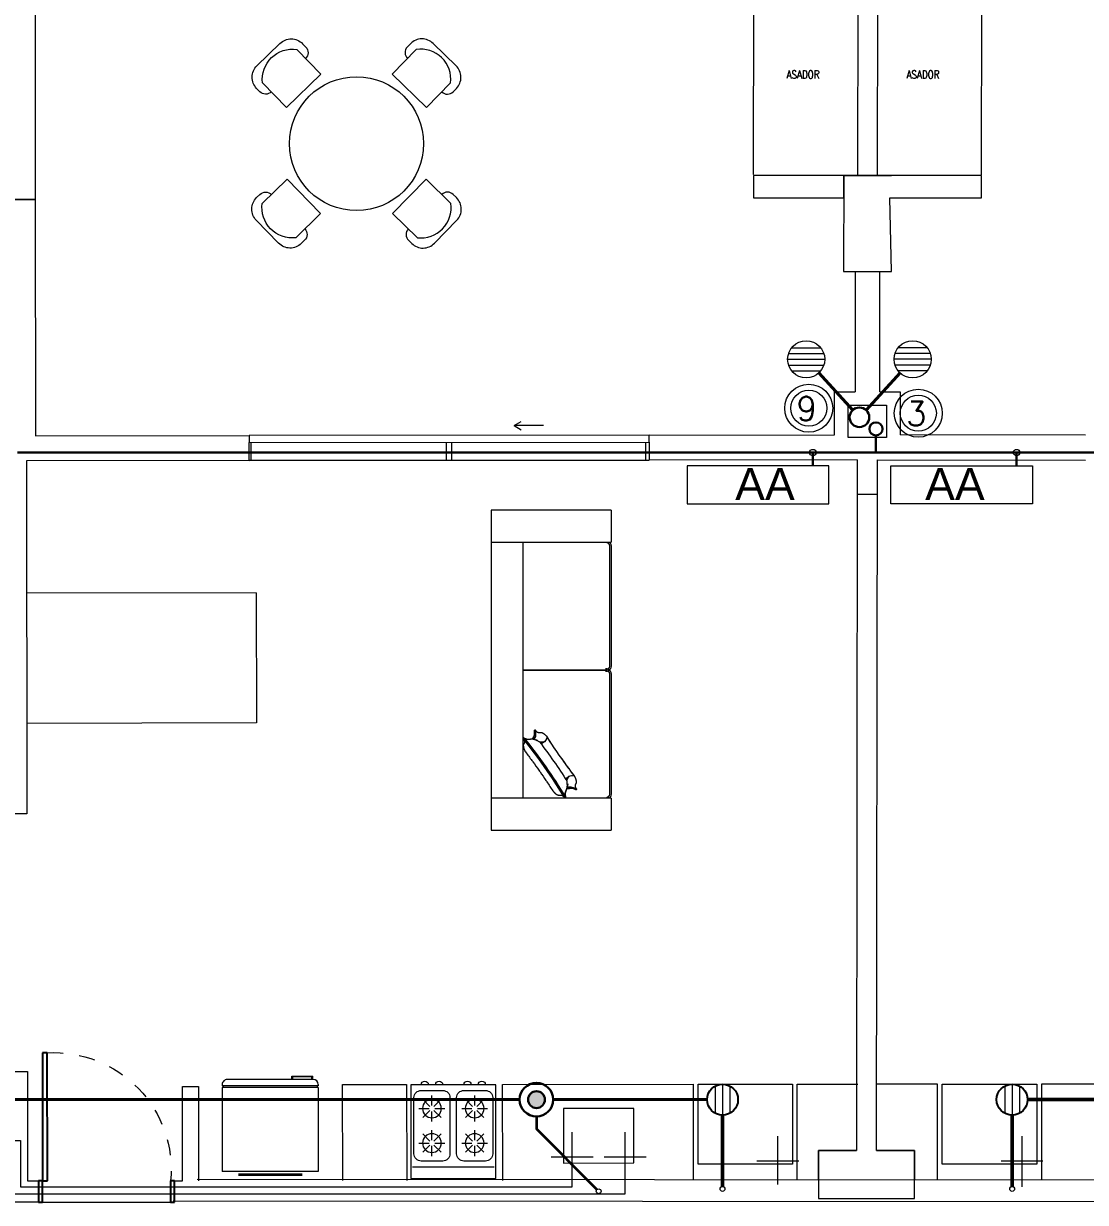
# Model space of a CAD drawing. Header units: millimetres. Extents: x 539 to 842, y -453 to -96.
# Drawn here: x 806.78 to 813.41, y -290.15 to -282.78 of the extents above; entities that cross this region are included whole.
import ezdxf

# ---------------------------------------------------------------- set-up
doc = ezdxf.new("R2010")
doc.units = ezdxf.units.MM
doc.header["$LTSCALE"] = 0.1
for name, pattern in [('ACAD_ISO02W100', [15, 12, -3]), ('CONTINUA', [0]), ('HIDDEN', [0.375, 0.25, -0.125]), ('Trazo', [0.00635, 0.003175, -0.003175])]:
    doc.linetypes.add(name, pattern=pattern)
doc.layers.get('0').update_dxf_attribs({"lineweight": 5})
for name, color, linetype, lineweight in [('00-Agua Caliente', 1, 'Continuous', 20), ('00-Agua Fria', 5, 'ACAD_ISO02W100', 20), ('A-DOOR', 7, 'Continuous', 5), ('A-DOOR-FRAM', 7, 'Continuous', 5), ('Arq-Equipamiento', 250, 'Continuous', 5), ('Lavarropa', 7, 'HIDDEN', 5), ('MUEBLES', 250, 'Continuous', 5)]:
    doc.layers.add(name, color=color, linetype=linetype, lineweight=lineweight)
for name, color, linetype in [('00-Pluvial', 40, 'Continuous'), ('00-Secundario', 24, 'Continuous'), ('Secundario', 24, 'Continuous'), ('Textos', 7, 'Continuous')]:
    doc.layers.add(name, color=color, linetype=linetype)
doc.layers.add('00-Primario', color=7, linetype='Continuous', true_color=0xff2400)
doc.layers.add('A-DOOR-HDLN', color=5, linetype='Trazo', lineweight=5, true_color=0x0000ff)
doc.styles.add('Romans', font='romans.shx')
doc.styles.add('Romans 1.50', font='romans.shx', dxfattribs={"width": 0.8, "height": 0.15})
doc.styles.get("Standard").update_dxf_attribs({"font": 'arial.ttf'})

# ---------------------------------------------------------------- blocks, each defined once
blk = doc.blocks.new('Doors_Sliding_Milgard_Aluminum-Series_2-Panels - PV 2_50 X 2_10-2402500-1-TORRE-ARQ-PB')
at = {"layer": 'A-DOOR', "color": 8}
for p, q in [((1.1916, 0.078), (-1.3084, 0.078)), ((-1.3084, 0.078), (-1.3084, -0.0347)), ((-1.3084, 0.078), (1.1916, 0.078)), ((1.1916, -0.0347), (1.1916, 0.078)), ((-1.3084, -0.0347), (1.1916, -0.0347)), ((0.3474, -0.1382), (0.3914, -0.1128)), ((0.3474, -0.1382), (0.3914, -0.1636)), ((0.5315, -0.1382), (0.3474, -0.1382))]:
    blk.add_line(p, q, dxfattribs=at)
at = {"layer": 'A-DOOR-FRAM', "color": 8}
for p, q in [((-1.2952, 0.078), (-1.2952, -0.0347)), ((-0.0758, 0.078), (-0.0758, -0.0347)), ((-0.0409, 0.078), (-0.0409, -0.0347)), ((1.1709, 0.078), (1.1709, -0.0347))]:
    blk.add_line(p, q, dxfattribs=at)
blk = doc.blocks.new('Family7 - Puerta OBLAK - Acceso-2885777-1-TORRE-ARQ-PB')
at = {"layer": 'A-DOOR', "color": 8, "lineweight": 25}
for p, q in [((-0.425, -0.0668), (-0.425, 0.0668)), ((-0.425, 0.0668), (-0.4, 0.0668)), ((-0.4, 0.0668), (-0.4, -0.0668)), ((0.4, -0.0668), (0.4, 0.0668)), ((0.4, 0.0668), (0.425, 0.0668)), ((0.425, 0.0668), (0.425, -0.0668)), ((-0.4, -0.0668), (-0.425, -0.0668)), ((-0.4, -0.0667), (-0.3693, -0.0667)), ((-0.4, -0.8667), (-0.4, -0.0667)), ((-0.3693, -0.0667), (-0.3693, -0.8667)), ((0.425, -0.0668), (0.4, -0.0668)), ((-0.3693, -0.8667), (-0.4, -0.8667))]:
    blk.add_line(p, q, dxfattribs=at)
at = {"layer": 'A-DOOR-HDLN', "color": 8}
blk.add_arc((-0.3269, -0.1376), 0.7303, 266.67006, 5.56979, dxfattribs=at)
blk = doc.blocks.new('Cocina 51cm')
at = {"layer": 'MUEBLES', "color": 8}
for p, q in [((-0.255, -0.036), (0, -0.036)), ((0, -0.036), (0.255, -0.036)), ((-0.1908, -0.1273), (-0.1462, -0.1718)), ((-0.1335, -0.1035), (-0.1335, -0.1666)), ((-0.0762, -0.1273), (-0.1207, -0.1718)), ((0.0762, -0.1273), (0.1207, -0.1718)), ((0.1335, -0.1035), (0.1335, -0.1666)), ((0.1908, -0.1273), (0.1462, -0.1718)), ((-0.2145, -0.1846), (-0.1515, -0.1846)), ((-0.1462, -0.1973), (-0.1908, -0.2419)), ((-0.1335, -0.2026), (-0.1335, -0.2656)), ((-0.1207, -0.1973), (-0.0762, -0.2419)), ((-0.1154, -0.1846), (-0.0524, -0.1846)), ((0.0524, -0.1846), (0.1154, -0.1846)), ((0.1207, -0.1973), (0.0762, -0.2419)), ((0.1335, -0.2026), (0.1335, -0.2656)), ((0.1462, -0.1973), (0.1908, -0.2419)), ((0.1515, -0.1846), (0.2145, -0.1846)), ((-0.1908, -0.3433), (-0.1462, -0.3879)), ((-0.1335, -0.3196), (-0.1335, -0.3826)), ((-0.0762, -0.3433), (-0.1207, -0.3879)), ((0.0762, -0.3433), (0.1207, -0.3879)), ((0.1335, -0.3196), (0.1335, -0.3826)), ((0.1908, -0.3433), (0.1462, -0.3879)), ((-0.2145, -0.4006), (-0.1515, -0.4006)), ((-0.1462, -0.4134), (-0.1908, -0.4579)), ((-0.1335, -0.4187), (-0.1335, -0.4817)), ((-0.1207, -0.4134), (-0.0762, -0.4579)), ((-0.1154, -0.4006), (-0.0524, -0.4006)), ((0.0524, -0.4006), (0.1154, -0.4006)), ((0.1207, -0.4134), (0.0762, -0.4579)), ((0.1335, -0.4187), (0.1335, -0.4817)), ((0.1462, -0.4134), (0.1908, -0.4579)), ((0.1515, -0.4006), (0.2145, -0.4006))]:
    blk.add_line(p, q, dxfattribs=at)
blk.add_lwpolyline([(-0.265, 0.036), (0.265, 0.036), (0.265, -0.5492), (-0.265, -0.5492)], close=True, dxfattribs=at)
for points in [[(-0.201, -0.5132), (-0.0659, -0.5132, 0.414214), (-0.0209, -0.4682), (-0.0209, -0.117, 0.414214), (-0.0659, -0.072), (-0.201, -0.072, 0.414214), (-0.246, -0.117), (-0.246, -0.4682, 0.414214)], [(0.0659, -0.5132), (0.201, -0.5132, 0.414214), (0.246, -0.4682), (0.246, -0.117, 0.414214), (0.201, -0.072), (0.0659, -0.072, 0.414214), (0.0209, -0.117), (0.0209, -0.4682, 0.414214)]]:
    blk.add_lwpolyline(points, format="xyb", close=True, dxfattribs=at)
for centre in [(-0.1335, -0.1846), (0.1335, -0.1846), (-0.1335, -0.4006), (0.1335, -0.4006)]:
    blk.add_circle(centre, 0.0585, dxfattribs=at)
for centre in [(-0.1782, -0.5492), (-0.0887, -0.5492), (0.0887, -0.5492), (0.1782, -0.5492)]:
    blk.add_arc(centre, 0.0225, 180, 0, dxfattribs=at)
blk = doc.blocks.new('A$C2F886EFE')
at = {"layer": 'MUEBLES', "color": 8}
for p, q in [((0, 0.0718), (0, 0.5968)), ((0, 0.5968), (0.6, 0.5968)), ((0.0997, 0.6227), (0.4982, 0.6227)), ((0.0997, 0.6134), (0.4982, 0.6134)), ((0.6, 0.0718), (0.6, 0.5968)), ((0, 0.0718), (0.6, 0.0718)), ((0, 0.0618), (0.6, 0.0618)), ((0, 0.0533), (0, 0.0618)), ((0.0059, 0.0618), (0.0059, 0.0718)), ((0.0315, 0.0218), (0.5685, 0.0218)), ((0.0343, 0.0218), (0.0343, 0)), ((0.0401, 0.0218), (0.0401, 0.0059)), ((0.0401, 0.0059), (0.1586, 0.0059)), ((0.1586, 0.0218), (0.1586, 0.0059)), ((0.1645, 0.0218), (0.1645, 0)), ((0.5941, 0.0618), (0.5941, 0.0718)), ((0.6, 0.0533), (0.6, 0.0618)), ((0.1645, 0), (0.0343, 0))]:
    blk.add_line(p, q, dxfattribs=at)
for centre, start, end in [((0.0315, 0.0533), 180, 270), ((0.5685, 0.0533), 270, 0)]:
    blk.add_arc(centre, 0.0315, start, end, dxfattribs=at)
blk = doc.blocks.new('Vibro_Leather_Designer_Sofa_16294 - Vibro_Leather_Designer_Sofa_16294-2750828-2-TORRE-ARQ- PB _-2_14_')
at = {"layer": 'MUEBLES'}
for p, q in [((-1, -0.725), (-1, 0)), ((-1, 0), (1, 0)), ((-0.8, 0), (-0.8, -0.725)), ((-0.8, 0), (-0.8, -0.2)), ((0.8, -0.2), (0.8, 0)), ((0.8, -0.725), (0.8, 0)), ((1, 0), (1, -0.725)), ((-0.775, -0.2), (-0.8, -0.2)), ((0.4234, -0.2), (-0.775, -0.2)), ((0, -0.2), (0, -0.715)), ((0, -0.715), (0, -0.2)), ((0.4233, -0.2036), (0.4328, -0.2272)), ((0.775, -0.2), (0.4247, -0.2)), ((0.8, -0.2), (0.775, -0.2)), ((0.376, -0.2764), (0.3843, -0.2817)), ((0.4282, -0.2651), (0.3966, -0.2744)), ((0.4376, -0.2889), (0.4375, -0.2891)), ((0.4609, -0.2556), (0.461, -0.2555)), ((0.446, -0.3359), (0.46, -0.3159)), ((0.6785, -0.4675), (0.6638, -0.4884)), ((0.7108, -0.4803), (0.7107, -0.4804)), ((0.7342, -0.447), (0.7342, -0.4468)), ((0.7364, -0.4807), (0.7385, -0.5138)), ((0.7716, -0.4633), (0.7959, -0.4645)), ((0.735, -0.5269), (0.7436, -0.5339)), ((-1, -0.75), (-1, -0.725)), ((-0.8, -0.725), (-0.8, -0.75)), ((0.8, -0.75), (0.8, -0.725)), ((1, -0.725), (1, -0.75)), ((-1, -0.75), (-0.8, -0.75)), ((-0.775, -0.74), (-0.025, -0.74)), ((-0.775, -0.74), (-0.025, -0.74)), ((-0.775, -0.75), (-0.025, -0.75)), ((0.025, -0.74), (0.775, -0.74)), ((0.025, -0.74), (0.775, -0.74)), ((0.025, -0.75), (0.775, -0.75)), ((0.8, -0.75), (1, -0.75))]:
    blk.add_line(p, q, dxfattribs=at)
at = {"layer": 'MUEBLES', "flags": 128}
for points in [[(0.7958, -0.4595), (0.6772, -0.3844), (0.5556, -0.2998), (0.4401, -0.2117), (0.4281, -0.202)], [(0.432, -0.2587), (0.4307, -0.2618), (0.4202, -0.2691), (0.403, -0.2727), (0.3758, -0.2714)], [(0.4376, -0.2889), (0.4367, -0.2769), (0.4364, -0.2761)], [(0.7108, -0.4803), (0.7225, -0.477), (0.7751, -0.4615)], [(0.7484, -0.5323), (0.737, -0.504), (0.7359, -0.4857), (0.7405, -0.4754)], [(-0.025, -0.75), (-0.0236, -0.75), (-0.0222, -0.7499), (-0.0208, -0.7497), (-0.0194, -0.7496), (-0.018, -0.7493), (-0.0167, -0.749), (-0.0153, -0.7486), (-0.014, -0.7482), (-0.0127, -0.7478), (-0.0114, -0.7472), (-0.0101, -0.7467), (-0.0088, -0.746), (-0.0076, -0.7454), (-0.0064, -0.7447), (-0.0052, -0.7439), (-0.0041, -0.7431), (-0.003, -0.7422), (-0.0019, -0.7413), (-0.0009, -0.7404), (0.0001, -0.7394), (0.0011, -0.7384), (0.002, -0.7373), (0.0028, -0.7362), (0.0037, -0.7351), (0.0045, -0.7339), (0.0052, -0.7327), (0.0059, -0.7315), (0.0065, -0.7302), (0.0071, -0.729), (0.0076, -0.7277), (0.0081, -0.7264), (0.0085, -0.725), (0.0089, -0.7237), (0.0092, -0.7223), (0.0095, -0.7209), (0.0097, -0.7196), (0.0099, -0.7182), (0.01, -0.7168), (0.01, -0.7154), (0.01, -0.715)], [(-0.01, -0.715), (-0.01, -0.7164), (-0.0099, -0.7178), (-0.0097, -0.7192), (-0.0096, -0.7206), (-0.0093, -0.722), (-0.009, -0.7233), (-0.0086, -0.7247), (-0.0082, -0.726), (-0.0078, -0.7273), (-0.0072, -0.7286), (-0.0067, -0.7299), (-0.006, -0.7312), (-0.0054, -0.7324), (-0.0047, -0.7336), (-0.0039, -0.7348), (-0.0031, -0.7359), (-0.0022, -0.737), (-0.0013, -0.7381), (-0.0004, -0.7391), (0.0006, -0.7401), (0.0016, -0.7411), (0.0027, -0.742), (0.0038, -0.7428), (0.0049, -0.7437), (0.0061, -0.7445), (0.0073, -0.7452), (0.0085, -0.7459), (0.0098, -0.7465), (0.011, -0.7471), (0.0123, -0.7476), (0.0136, -0.7481), (0.015, -0.7485), (0.0163, -0.7489), (0.0177, -0.7492), (0.0191, -0.7495), (0.0204, -0.7497), (0.0218, -0.7499), (0.0232, -0.75), (0.0246, -0.75), (0.025, -0.75)], [(-0.7994, -0.7401), (-0.7984, -0.7411), (-0.7973, -0.742), (-0.7962, -0.7428), (-0.7951, -0.7437), (-0.7939, -0.7445), (-0.7927, -0.7452), (-0.7915, -0.7459), (-0.7902, -0.7465), (-0.789, -0.7471), (-0.7877, -0.7476), (-0.7864, -0.7481), (-0.785, -0.7485), (-0.7837, -0.7489), (-0.7823, -0.7492), (-0.7809, -0.7495), (-0.7796, -0.7497), (-0.7782, -0.7499), (-0.7768, -0.75), (-0.7754, -0.75), (-0.775, -0.75)], [(0.775, -0.75), (0.7764, -0.75), (0.7778, -0.7499), (0.7792, -0.7497), (0.7806, -0.7496), (0.782, -0.7493), (0.7833, -0.749), (0.7847, -0.7486), (0.786, -0.7482), (0.7873, -0.7478), (0.7886, -0.7472), (0.7899, -0.7467), (0.7912, -0.746), (0.7924, -0.7454), (0.7936, -0.7447), (0.7948, -0.7439), (0.7959, -0.7431), (0.797, -0.7422), (0.7981, -0.7413), (0.7991, -0.7404)]]:
    blk.add_lwpolyline(points, dxfattribs=at)
at = {"layer": 'MUEBLES'}
for centre, start, end in [((-0.775, -0.715), 180, 270), ((-0.775, -0.715), 180, 270), ((-0.025, -0.715), 270, 360), ((-0.025, -0.715), 270, 360), ((0.025, -0.715), 180, 270), ((0.025, -0.715), 180, 270), ((0.775, -0.715), 270, 0), ((0.775, -0.715), 270, 0)]:
    blk.add_arc(centre, 0.025, start, end, dxfattribs=at)
for centre, major_axis, start_param, end_param in [((0.676, -0.2393), (-0.5365, 0.3757), 1.225735, 1.915857), ((0.6792, -0.2347), (-0.5365, 0.3757), 1.258755, 1.881351), ((0.7085, -0.1928), (-0.5775, 0.4044), 1.358079, 1.455316), ((-0.1021, 0.1104), (-0.5365, 0.3757), 2.796532, 3.143157), ((0.7085, -0.1928), (-0.5775, 0.4044), 1.45533, 1.469499), ((0.7085, -0.1928), (-0.5775, 0.4044), 1.469507, 1.562106), ((-0.1315, 0.0685), (-0.5775, 0.4044), 2.928875, 3.35431), ((-0.1315, 0.0685), (-0.5775, 0.4044), 2.928875, 3.24288), ((0.4632, -0.5431), (-0.5775, 0.4044), 4.6111, 4.925107), ((0.4632, -0.5431), (-0.5775, 0.4044), 4.499671, 4.925107), ((0.6466, -0.2812), (-0.5775, 0.4044), 1.358079, 1.783514), ((-0.1315, 0.0685), (-0.5775, 0.4044), 3.247951, 3.35431), ((0.6466, -0.2812), (-0.5775, 0.4044), 1.358079, 1.783514), ((0.7085, -0.1928), (-0.5775, 0.4044), 1.562123, 1.579473), ((0.7085, -0.1928), (-0.5775, 0.4044), 1.579486, 1.672084), ((0.7085, -0.1928), (-0.5775, 0.4044), 1.672097, 1.686267), ((0.7085, -0.1928), (-0.5775, 0.4044), 1.686278, 1.783514), ((0.4632, -0.5431), (-0.5775, 0.4044), 4.499671, 4.61075), ((1.2413, -0.8928), (-0.5775, 0.4044), 6.070468, 6.495903), ((1.2413, -0.8928), (-0.5775, 0.4044), 6.181896, 6.495903), ((1.2413, -0.8928), (-0.5775, 0.4044), 6.070468, 6.176827), ((1.2707, -0.8509), (-0.5365, 0.3757), 6.281621, 6.628246)]:
    blk.add_ellipse(centre, major_axis=major_axis, ratio=0.190809, start_param=start_param, end_param=end_param, dxfattribs=at)
for points, knots in [([(0.427, -0.2085), (0.4268, -0.2083), (0.4263, -0.2078), (0.4258, -0.2071), (0.4253, -0.2066), (0.425, -0.2062), (0.4248, -0.2058), (0.4245, -0.2055), (0.4244, -0.2053), (0.4242, -0.2051), (0.424, -0.2048), (0.4239, -0.2045), (0.4237, -0.2042), (0.4235, -0.204), (0.4234, -0.2038), (0.4233, -0.2036), (0.4233, -0.2035), (0.4232, -0.2034), (0.4231, -0.2032), (0.423, -0.203), (0.4229, -0.2027), (0.4228, -0.2024), (0.4226, -0.202), (0.4225, -0.2016), (0.4225, -0.2014), (0.4225, -0.2011), (0.4225, -0.2008), (0.4226, -0.2005), (0.4227, -0.2002), (0.4229, -0.2), (0.4232, -0.1998), (0.4234, -0.1997), (0.4237, -0.1997), (0.4239, -0.1997), (0.4242, -0.1997), (0.4245, -0.1998), (0.4249, -0.1999), (0.4251, -0.2001), (0.4253, -0.2002), (0.4254, -0.2002), (0.4255, -0.2003), (0.4256, -0.2003), (0.4258, -0.2004), (0.426, -0.2005), (0.4262, -0.2006), (0.4265, -0.2008), (0.4267, -0.201), (0.427, -0.2012), (0.4271, -0.2013), (0.4272, -0.2013)], [0, 0, 0, 0, 0.0555556, 0.1111111, 0.1388889, 0.1666667, 0.1944444, 0.2083333, 0.2222222, 0.2361111, 0.25, 0.2777778, 0.2916667, 0.3055556, 0.3194444, 0.3263889, 0.3333333, 0.3402778, 0.3472222, 0.3611111, 0.375, 0.3888889, 0.4166667, 0.4305556, 0.4444444, 0.4583333, 0.4722222, 0.4861111, 0.5, 0.5138889, 0.5277778, 0.5416667, 0.5555556, 0.5694444, 0.5833333, 0.6111111, 0.625, 0.6388889, 0.6527778, 0.6597222, 0.6666667, 0.6736111, 0.6805556, 0.6944444, 0.7083333, 0.7222222, 0.75, 0.7638889, 0.7777778, 0.7777778, 0.7777778, 0.7777778]), ([(0.4493, -0.3035), (0.4481, -0.3014), (0.4462, -0.2981), (0.4441, -0.294), (0.4429, -0.2916), (0.4421, -0.2898), (0.4412, -0.288), (0.4402, -0.2857), (0.4392, -0.2834), (0.4383, -0.281), (0.4376, -0.2792), (0.437, -0.2776), (0.4366, -0.2764), (0.4363, -0.2758), (0.4361, -0.2753), (0.436, -0.2748), (0.4358, -0.2741), (0.4354, -0.2729), (0.4349, -0.2713), (0.4343, -0.2694), (0.4336, -0.2668), (0.433, -0.2642), (0.4324, -0.2618), (0.4322, -0.2606), (0.4321, -0.2599), (0.4319, -0.2592), (0.4318, -0.2584), (0.4316, -0.2569), (0.4315, -0.2551), (0.4316, -0.253), (0.4318, -0.2507), (0.4323, -0.2485), (0.4328, -0.2461), (0.4333, -0.2441), (0.4335, -0.2428), (0.4337, -0.242), (0.4337, -0.2414), (0.4338, -0.2409), (0.4339, -0.2401), (0.4341, -0.2388), (0.4342, -0.237), (0.4343, -0.2348), (0.4342, -0.2318), (0.4338, -0.2288), (0.4332, -0.2258), (0.4326, -0.2234), (0.4319, -0.2211), (0.431, -0.2181), (0.4292, -0.2133), (0.4278, -0.21), (0.427, -0.2085)], [0, 0, 0, 0, 0.083333, 0.125, 0.145833, 0.166667, 0.1875, 0.208333, 0.25, 0.270833, 0.291667, 0.3125, 0.322917, 0.328125, 0.333333, 0.338542, 0.34375, 0.354167, 0.375, 0.395833, 0.416667, 0.458333, 0.479167, 0.489583, 0.494792, 0.5, 0.510417, 0.520833, 0.541667, 0.5625, 0.583333, 0.604167, 0.625, 0.645833, 0.65625, 0.661458, 0.666667, 0.671875, 0.677083, 0.6875, 0.708333, 0.729167, 0.75, 0.791667, 0.8125, 0.833333, 0.854167, 0.875, 0.916667, 1, 1, 1, 1]), ([(0.4281, -0.202), (0.4282, -0.2021), (0.4284, -0.2023), (0.4289, -0.2027), (0.4295, -0.2032), (0.43, -0.2037), (0.4302, -0.204)], [0.8406351, 0.8406351, 0.8406351, 0.8406351, 0.8611111, 0.8888889, 0.9444444, 1, 1, 1, 1]), ([(0.4306, -0.2042), (0.4312, -0.2045), (0.4327, -0.2052), (0.4349, -0.206), (0.4369, -0.2067), (0.4384, -0.2071), (0.4397, -0.2074), (0.4406, -0.2076), (0.4412, -0.2077), (0.4416, -0.2078), (0.442, -0.2079), (0.4425, -0.208), (0.4434, -0.2081), (0.4445, -0.2084), (0.4459, -0.2086), (0.4477, -0.2089), (0.4497, -0.209), (0.4516, -0.2088), (0.4527, -0.2086), (0.4536, -0.2084), (0.4545, -0.2081), (0.4556, -0.2077), (0.4571, -0.207), (0.4589, -0.206), (0.4605, -0.205), (0.462, -0.2041), (0.4635, -0.2033), (0.4646, -0.2028), (0.4654, -0.2025), (0.4658, -0.2024), (0.4661, -0.2023), (0.4664, -0.2022), (0.4668, -0.2022), (0.4676, -0.202), (0.4687, -0.2019), (0.4701, -0.2018), (0.4721, -0.2018), (0.4743, -0.2019), (0.4766, -0.2021), (0.4784, -0.2023), (0.48, -0.2025), (0.482, -0.2029), (0.4839, -0.2033), (0.4857, -0.2039), (0.4871, -0.2043), (0.4882, -0.2046), (0.4891, -0.2049), (0.4898, -0.2052), (0.4906, -0.2054), (0.4915, -0.2057), (0.4932, -0.2063), (0.4955, -0.2072), (0.4981, -0.2084), (0.5008, -0.2096), (0.5035, -0.2109), (0.507, -0.2127), (0.5096, -0.2141), (0.5112, -0.2151)], [0.0060984, 0.0060984, 0.0060984, 0.0060984, 0.0357143, 0.0714286, 0.0892857, 0.1071429, 0.125, 0.1339286, 0.1383929, 0.1428571, 0.1473214, 0.1517857, 0.1607143, 0.1785714, 0.1964286, 0.2142857, 0.25, 0.2678571, 0.2767857, 0.2857143, 0.2946429, 0.3035714, 0.3214286, 0.3392857, 0.3571429, 0.375, 0.3928571, 0.4107143, 0.4196429, 0.4241071, 0.4285714, 0.4330357, 0.4375, 0.4464286, 0.4642857, 0.4821429, 0.5, 0.5357143, 0.5535714, 0.5714286, 0.5892857, 0.6071429, 0.6428571, 0.6607143, 0.6785714, 0.6964286, 0.7053571, 0.7142857, 0.7232143, 0.7321429, 0.75, 0.7857143, 0.8214286, 0.8571429, 0.8928571, 0.9285714, 1, 1, 1, 1]), ([(0.3723, -0.2731), (0.3723, -0.2731), (0.3723, -0.2733), (0.3724, -0.2735), (0.3726, -0.2738), (0.3729, -0.2741), (0.3731, -0.2743), (0.3733, -0.2744), (0.3734, -0.2745), (0.3735, -0.2746), (0.3736, -0.2747), (0.3737, -0.2748), (0.3738, -0.2749), (0.374, -0.2751), (0.3743, -0.2753), (0.3746, -0.2755), (0.3748, -0.2757), (0.375, -0.2758), (0.3752, -0.276), (0.3755, -0.2762), (0.3759, -0.2764), (0.3763, -0.2766), (0.3769, -0.277), (0.3776, -0.2773), (0.3782, -0.2776), (0.3785, -0.2778)], [-0.4444444, -0.4444444, -0.4444444, -0.4444444, -0.4305556, -0.4166667, -0.3888889, -0.375, -0.3611111, -0.3472222, -0.3402778, -0.3333333, -0.3263889, -0.3194444, -0.3055556, -0.2916667, -0.2777778, -0.25, -0.2361111, -0.2222222, -0.2083333, -0.1944444, -0.1666667, -0.1388889, -0.1111111, -0.0555556, 0, 0, 0, 0]), ([(0.3785, -0.2778), (0.3807, -0.2793), (0.3832, -0.2818), (0.3853, -0.2851), (0.3863, -0.287), (0.3869, -0.2886), (0.3876, -0.2902), (0.3884, -0.2924), (0.3891, -0.2947), (0.3897, -0.2971), (0.3901, -0.299), (0.3903, -0.3007), (0.3905, -0.3019), (0.3905, -0.3026), (0.3906, -0.3031), (0.3906, -0.3036), (0.3907, -0.3043), (0.3907, -0.3055), (0.3905, -0.3074), (0.3904, -0.3095), (0.3902, -0.3115), (0.3901, -0.3134), (0.3902, -0.3151), (0.3903, -0.3165), (0.3905, -0.3175), (0.3907, -0.3182), (0.3909, -0.3187), (0.3911, -0.3192), (0.3914, -0.3201), (0.3923, -0.3218), (0.3934, -0.3238), (0.3947, -0.3258), (0.3957, -0.3273), (0.3966, -0.3285), (0.3971, -0.3294), (0.3974, -0.3299), (0.3977, -0.3302), (0.3979, -0.3306), (0.3982, -0.331), (0.3988, -0.3319), (0.3996, -0.333), (0.4007, -0.3343), (0.4022, -0.336), (0.4037, -0.3377), (0.4053, -0.3394), (0.4065, -0.3406), (0.4077, -0.3419), (0.4093, -0.3435), (0.4122, -0.3462), (0.4149, -0.3486), (0.4167, -0.3501)], [-1, -1, -1, -1, -0.916667, -0.875, -0.854167, -0.833333, -0.8125, -0.791667, -0.75, -0.729167, -0.708333, -0.6875, -0.677083, -0.671875, -0.666667, -0.661458, -0.65625, -0.645833, -0.625, -0.604167, -0.583333, -0.5625, -0.541667, -0.520833, -0.510417, -0.5, -0.494792, -0.489583, -0.479167, -0.458333, -0.416667, -0.395833, -0.375, -0.354167, -0.34375, -0.338542, -0.333333, -0.328125, -0.322917, -0.3125, -0.291667, -0.270833, -0.25, -0.208333, -0.1875, -0.166667, -0.145833, -0.125, -0.083333, 0, 0, 0, 0]), ([(0.3956, -0.2734), (0.3955, -0.2735), (0.3952, -0.2735), (0.3946, -0.2736), (0.3937, -0.2737), (0.393, -0.2737), (0.3926, -0.2738)], [-0.14285714, -0.14285714, -0.14285714, -0.14285714, -0.13839286, -0.13392857, -0.125, -0.11269248, -0.11269248, -0.11269248, -0.11269248]), ([(0.4322, -0.2608), (0.4318, -0.2609), (0.4307, -0.2612), (0.429, -0.2615), (0.4273, -0.2619), (0.4258, -0.2622), (0.4248, -0.2624), (0.4242, -0.2626), (0.4238, -0.2627), (0.4234, -0.2628), (0.4229, -0.263), (0.4219, -0.2634), (0.4205, -0.264), (0.4188, -0.265), (0.4171, -0.2662), (0.4154, -0.2674), (0.4136, -0.2687), (0.412, -0.2697), (0.4108, -0.2704), (0.4098, -0.2709), (0.4089, -0.2713), (0.4077, -0.2717), (0.4055, -0.2724), (0.4032, -0.2729), (0.4008, -0.2731), (0.3996, -0.2731), (0.3989, -0.2732), (0.3988, -0.2732)], [-0.5129294, -0.5129294, -0.5129294, -0.5129294, -0.5, -0.4821429, -0.4642857, -0.4464286, -0.4375, -0.4330357, -0.4285714, -0.4241071, -0.4196429, -0.4107143, -0.3928571, -0.375, -0.3571429, -0.3392857, -0.3214286, -0.3035714, -0.2946429, -0.2857143, -0.2767857, -0.2678571, -0.25, -0.2142857, -0.1964286, -0.1785714, -0.1756867, -0.1756867, -0.1756867, -0.1756867]), ([(0.755, -0.3858), (0.7566, -0.3871), (0.7588, -0.389), (0.7617, -0.3917), (0.7637, -0.3937), (0.7658, -0.3958), (0.7679, -0.398), (0.7695, -0.3998), (0.7706, -0.4012), (0.7712, -0.4019), (0.7717, -0.4025), (0.7721, -0.4031), (0.7727, -0.4039), (0.7735, -0.4049), (0.7744, -0.406), (0.7756, -0.4076), (0.7767, -0.4093), (0.7777, -0.411), (0.7783, -0.4123), (0.7789, -0.4137), (0.7797, -0.4156), (0.7804, -0.4175), (0.7812, -0.4195), (0.7817, -0.4209), (0.782, -0.4221), (0.7823, -0.423), (0.7824, -0.4235), (0.7825, -0.4239), (0.7826, -0.4242), (0.7826, -0.4247), (0.7827, -0.4256), (0.7827, -0.4269), (0.7825, -0.4286), (0.7822, -0.4304), (0.7818, -0.4322), (0.7814, -0.4341), (0.7812, -0.4356), (0.7811, -0.4368), (0.7811, -0.4377), (0.7811, -0.4385), (0.7813, -0.4396), (0.7817, -0.4414), (0.7824, -0.4432), (0.7834, -0.445), (0.7842, -0.4462), (0.7849, -0.4473), (0.7853, -0.448), (0.7856, -0.4484), (0.7857, -0.4488), (0.7859, -0.4491), (0.7862, -0.4495), (0.7866, -0.4502), (0.7872, -0.4513), (0.7881, -0.4525), (0.7893, -0.454), (0.7908, -0.4558), (0.7921, -0.4571), (0.7928, -0.4577)], [-1, -1, -1, -1, -0.9285714, -0.8928571, -0.8571429, -0.8214286, -0.7857143, -0.75, -0.7321429, -0.7232143, -0.7142857, -0.7053571, -0.6964286, -0.6785714, -0.6607143, -0.6428571, -0.6071429, -0.5892857, -0.5714286, -0.5535714, -0.5357143, -0.5, -0.4821429, -0.4642857, -0.4464286, -0.4375, -0.4330357, -0.4285714, -0.4241071, -0.4196429, -0.4107143, -0.3928571, -0.375, -0.3571429, -0.3392857, -0.3214286, -0.3035714, -0.2946429, -0.2857143, -0.2767857, -0.2678571, -0.25, -0.2142857, -0.1964286, -0.1785714, -0.1607143, -0.1517857, -0.1473214, -0.1428571, -0.1383929, -0.1339286, -0.125, -0.1071429, -0.0892857, -0.0714286, -0.0357143, -0.0061272, -0.0061272, -0.0061272, -0.0061272]), ([(0.79, -0.4627), (0.7875, -0.4617), (0.7836, -0.4611), (0.7789, -0.4616), (0.7762, -0.4621), (0.7741, -0.4626), (0.772, -0.4631), (0.7692, -0.4638), (0.7663, -0.4646), (0.7634, -0.4654), (0.7612, -0.4661), (0.7594, -0.4667), (0.7581, -0.4671), (0.7573, -0.4674), (0.7568, -0.4676), (0.7562, -0.4678), (0.7555, -0.4682), (0.7542, -0.4688), (0.7523, -0.4697), (0.7502, -0.4709), (0.7481, -0.4721), (0.7462, -0.4731), (0.7443, -0.474), (0.7427, -0.4747), (0.7415, -0.4752), (0.7407, -0.4754), (0.74, -0.4756), (0.7394, -0.4757), (0.7382, -0.4759), (0.7359, -0.4763), (0.7331, -0.4766), (0.7304, -0.4767), (0.7283, -0.4767), (0.7266, -0.4768), (0.7254, -0.4769), (0.7247, -0.4769), (0.7242, -0.4769), (0.7237, -0.477), (0.723, -0.477), (0.7218, -0.4771), (0.7202, -0.4771), (0.7182, -0.4771), (0.7156, -0.4769), (0.713, -0.4767), (0.7104, -0.4765), (0.7085, -0.4763), (0.7065, -0.4762), (0.704, -0.4759), (0.6995, -0.4754), (0.6957, -0.4748), (0.6931, -0.4743)], [-1, -1, -1, -1, -0.916667, -0.875, -0.854167, -0.833333, -0.8125, -0.791667, -0.75, -0.729167, -0.708333, -0.6875, -0.677083, -0.671875, -0.666667, -0.661458, -0.65625, -0.645833, -0.625, -0.604167, -0.583333, -0.5625, -0.541667, -0.520833, -0.510417, -0.5, -0.494792, -0.489583, -0.479167, -0.458333, -0.416667, -0.395833, -0.375, -0.354167, -0.34375, -0.338542, -0.333333, -0.328125, -0.322917, -0.3125, -0.291667, -0.270833, -0.25, -0.208333, -0.1875, -0.166667, -0.145833, -0.125, -0.083333, 0, 0, 0, 0]), ([(0.7398, -0.4769), (0.7398, -0.4771), (0.7399, -0.4778), (0.7401, -0.4792), (0.7402, -0.4809), (0.7403, -0.4823), (0.7403, -0.4833), (0.7402, -0.4838), (0.7402, -0.4842), (0.7402, -0.4846), (0.7401, -0.4852), (0.74, -0.4862), (0.7397, -0.4876), (0.7393, -0.4895), (0.7388, -0.4915), (0.7383, -0.4936), (0.7378, -0.4958), (0.7375, -0.4976), (0.7374, -0.4991), (0.7373, -0.5002), (0.7373, -0.5012), (0.7373, -0.5025), (0.7375, -0.5048), (0.7379, -0.5072), (0.7384, -0.5094), (0.7387, -0.5106), (0.7388, -0.5112), (0.7389, -0.5113)], [-0.5035297, -0.5035297, -0.5035297, -0.5035297, -0.5, -0.4821429, -0.4642857, -0.4464286, -0.4375, -0.4330357, -0.4285714, -0.4241071, -0.4196429, -0.4107143, -0.3928571, -0.375, -0.3571429, -0.3392857, -0.3214286, -0.3035714, -0.2946429, -0.2857143, -0.2767857, -0.2678571, -0.25, -0.2142857, -0.1964286, -0.1785714, -0.1750443, -0.1750443, -0.1750443, -0.1750443]), ([(0.7397, -0.5144), (0.7398, -0.5146), (0.7399, -0.5149), (0.7401, -0.5155), (0.7404, -0.5164), (0.7406, -0.5172), (0.7408, -0.5176)], [-0.14285714, -0.14285714, -0.14285714, -0.14285714, -0.13839286, -0.13392857, -0.125, -0.11084487, -0.11084487, -0.11084487, -0.11084487]), ([(0.7967, -0.4601), (0.7968, -0.4601), (0.7969, -0.4602), (0.7972, -0.4604), (0.7975, -0.4606), (0.7977, -0.4608), (0.7979, -0.461), (0.7981, -0.4611), (0.7982, -0.4612), (0.7983, -0.4613), (0.7983, -0.4614), (0.7985, -0.4615), (0.7986, -0.4616), (0.7989, -0.4618), (0.7991, -0.4621), (0.7993, -0.4624), (0.7995, -0.4626), (0.7995, -0.4628), (0.7994, -0.463), (0.7993, -0.4632), (0.7992, -0.4634), (0.7991, -0.4637), (0.7989, -0.4639), (0.7987, -0.4642), (0.7985, -0.4644), (0.7983, -0.4645), (0.7981, -0.4646), (0.7977, -0.4647), (0.7973, -0.4647), (0.7969, -0.4646), (0.7966, -0.4646), (0.7963, -0.4645), (0.7962, -0.4645), (0.796, -0.4645), (0.7959, -0.4645), (0.7957, -0.4645), (0.7955, -0.4644), (0.7952, -0.4644), (0.7949, -0.4643), (0.7945, -0.4642), (0.7942, -0.4641), (0.7939, -0.4641), (0.7937, -0.464), (0.7933, -0.4639), (0.7929, -0.4638), (0.7924, -0.4636), (0.7917, -0.4634), (0.7909, -0.4631), (0.7903, -0.4628), (0.79, -0.4627)], [-0.7777778, -0.7777778, -0.7777778, -0.7777778, -0.7638889, -0.75, -0.7222222, -0.7083333, -0.6944444, -0.6805556, -0.6736111, -0.6666667, -0.6597222, -0.6527778, -0.6388889, -0.625, -0.6111111, -0.5833333, -0.5694444, -0.5555556, -0.5416667, -0.5277778, -0.5138889, -0.5, -0.4861111, -0.4722222, -0.4583333, -0.4444444, -0.4305556, -0.4166667, -0.3888889, -0.375, -0.3611111, -0.3472222, -0.3402778, -0.3333333, -0.3263889, -0.3194444, -0.3055556, -0.2916667, -0.2777778, -0.25, -0.2361111, -0.2222222, -0.2083333, -0.1944444, -0.1666667, -0.1388889, -0.1111111, -0.0555556, 0, 0, 0, 0]), ([(0.795, -0.459), (0.7952, -0.4591), (0.7954, -0.4592), (0.7957, -0.4594), (0.7958, -0.4595)], [-0.88888889, -0.88888889, -0.88888889, -0.88888889, -0.86111111, -0.84063506, -0.84063506, -0.84063506, -0.84063506]), ([(0.7415, -0.5319), (0.7404, -0.531), (0.7377, -0.5296), (0.7333, -0.5285), (0.7305, -0.528), (0.7285, -0.5277), (0.7264, -0.5275), (0.7238, -0.5274), (0.7212, -0.5275), (0.7188, -0.5278), (0.717, -0.5281), (0.7156, -0.5286), (0.7146, -0.5289), (0.7141, -0.5291), (0.7136, -0.5293), (0.7132, -0.5294), (0.7126, -0.5297), (0.7116, -0.5302), (0.7101, -0.531), (0.7083, -0.532), (0.7065, -0.5328), (0.7048, -0.5335), (0.703, -0.534), (0.7014, -0.5342), (0.7002, -0.5343), (0.6994, -0.5343), (0.6988, -0.5343), (0.6982, -0.5343), (0.6972, -0.5342), (0.6952, -0.534), (0.6929, -0.5336), (0.6908, -0.5331), (0.6891, -0.5328), (0.6877, -0.5324), (0.6867, -0.5322), (0.6861, -0.532), (0.6857, -0.5319), (0.6852, -0.5318), (0.6847, -0.5316), (0.6836, -0.5313), (0.6822, -0.5309), (0.6806, -0.5304), (0.6785, -0.5296), (0.6765, -0.5288), (0.6745, -0.5279), (0.6729, -0.5272), (0.6713, -0.5265), (0.6691, -0.5255), (0.6654, -0.5236), (0.6624, -0.5219), (0.6605, -0.5208)], [-1, -1, -1, -1, -0.916667, -0.875, -0.854167, -0.833333, -0.8125, -0.791667, -0.75, -0.729167, -0.708333, -0.6875, -0.677083, -0.671875, -0.666667, -0.661458, -0.65625, -0.645833, -0.625, -0.604167, -0.583333, -0.5625, -0.541667, -0.520833, -0.510417, -0.5, -0.494792, -0.489583, -0.479167, -0.458333, -0.416667, -0.395833, -0.375, -0.354167, -0.34375, -0.338542, -0.333333, -0.328125, -0.322917, -0.3125, -0.291667, -0.270833, -0.25, -0.208333, -0.1875, -0.166667, -0.145833, -0.125, -0.083333, 0, 0, 0, 0]), ([(0.7481, -0.5362), (0.748, -0.5362), (0.7478, -0.5362), (0.7475, -0.5362), (0.7472, -0.5361), (0.7469, -0.536), (0.7467, -0.5358), (0.7465, -0.5357), (0.7463, -0.5357), (0.7462, -0.5356), (0.7461, -0.5356), (0.746, -0.5355), (0.7458, -0.5354), (0.7456, -0.5353), (0.7453, -0.5351), (0.745, -0.5349), (0.7447, -0.5347), (0.7445, -0.5346), (0.7443, -0.5344), (0.7441, -0.5342), (0.7437, -0.534), (0.7434, -0.5337), (0.7429, -0.5332), (0.7422, -0.5327), (0.7417, -0.5322), (0.7415, -0.5319)], [-0.4444444, -0.4444444, -0.4444444, -0.4444444, -0.4305556, -0.4166667, -0.3888889, -0.375, -0.3611111, -0.3472222, -0.3402778, -0.3333333, -0.3263889, -0.3194444, -0.3055556, -0.2916667, -0.2777778, -0.25, -0.2361111, -0.2222222, -0.2083333, -0.1944444, -0.1666667, -0.1388889, -0.1111111, -0.0555556, 0, 0, 0, 0]), ([(0.7473, -0.5306), (0.7474, -0.5306), (0.7475, -0.5308), (0.7477, -0.5311), (0.7479, -0.5314), (0.7481, -0.5317), (0.7482, -0.5319), (0.7483, -0.5321), (0.7484, -0.5323), (0.7484, -0.5324), (0.7485, -0.5324)], [-0.7777778, -0.7777778, -0.7777778, -0.7777778, -0.7638889, -0.75, -0.7222222, -0.7083333, -0.6944444, -0.6805556, -0.6736111, -0.6666667, -0.6666667, -0.6666667, -0.6666667])]:
    blk.add_open_spline(points, degree=3, knots=knots, dxfattribs=at)
blk = doc.blocks.new('mesad')
at = {"layer": 'MUEBLES'}
for points in [[(-0.3235, 0.533), (-0.3235, 0.533, 0.414214), (-0.3245, 0.6037), (-0.3454, 0.6241, 0.414214), (-0.4868, 0.6222), (-0.6263, 0.4788, 0.414214), (-0.6244, 0.3374), (-0.6035, 0.3171, 0.414214), (-0.5328, 0.318), (-0.5328, 0.318)], [(0.3235, 0.533), (0.3235, 0.533, -0.414214), (0.3245, 0.6037), (0.3454, 0.6241, -0.414214), (0.4868, 0.6222), (0.6263, 0.4788, -0.414214), (0.6244, 0.3374), (0.6035, 0.3171, -0.414214), (0.5328, 0.318), (0.5328, 0.318)], [(-0.533, -0.3235), (-0.533, -0.3235, 0.414214), (-0.6037, -0.3245), (-0.6241, -0.3454, 0.414214), (-0.6222, -0.4868), (-0.4788, -0.6263, 0.414214), (-0.3374, -0.6244), (-0.3171, -0.6035, 0.414214), (-0.318, -0.5328), (-0.318, -0.5328)], [(0.533, -0.3235), (0.533, -0.3235, -0.414214), (0.6037, -0.3245), (0.6241, -0.3454, -0.414214), (0.6222, -0.4868), (0.4788, -0.6263, -0.414214), (0.3374, -0.6244), (0.3171, -0.6035, -0.414214), (0.318, -0.5328), (0.318, -0.5328)]]:
    blk.add_lwpolyline(points, format="xyb", dxfattribs=at)
for points in [[(-0.5893, 0.3731), (-0.4344, 0.2223), (-0.2251, 0.4372), (-0.3801, 0.5881, 0.490132)], [(0.5893, 0.3731), (0.4344, 0.2223), (0.2251, 0.4372), (0.3801, 0.5881, -0.490132)], [(-0.3731, -0.5893), (-0.2223, -0.4344), (-0.4372, -0.2251), (-0.5881, -0.3801, 0.490132)], [(0.3731, -0.5893), (0.2223, -0.4344), (0.4372, -0.2251), (0.5881, -0.3801, -0.490132)]]:
    blk.add_lwpolyline(points, format="xyb", close=True, dxfattribs=at)
at = {"layer": 'MUEBLES', "ltscale": 1e-05}
blk.add_circle((0, 0), 0.4185, dxfattribs=at)
blk = doc.blocks.new('T1-2 A 4P-2020')
at = {"color": 8, "lineweight": 5}
for p, q in [((4106.8081, 1314.9557), (4106.8092, 1316.0706)), ((4107.4592, 1316.07), (4107.4581, 1314.9508)), ((4107.5831, 1314.9507), (4107.5842, 1316.0699)), ((4108.2331, 1314.9543), (4108.2342, 1316.0692)), ((4107.3712, 1314.9507), (4106.8081, 1314.9507)), ((4106.8081, 1314.9507), (4106.8081, 1314.8107)), ((4107.3712, 1314.9507), (4107.3709, 1314.3507)), ((4107.3709, 1314.9507), (4107.6708, 1314.9506)), ((4107.3711, 1314.8107), (4107.3712, 1314.9507)), ((4107.6587, 1314.9507), (4107.3712, 1314.9507)), ((4107.4581, 1314.9508), (4107.5831, 1314.9507)), ((4108.2331, 1314.9507), (4107.6587, 1314.9507)), ((4108.2331, 1314.8107), (4108.2331, 1314.9507)), ((4106.8081, 1314.8107), (4107.3711, 1314.8107)), ((4107.6587, 1314.8107), (4108.2331, 1314.8107)), ((4101.5361, 1314.8004), (4102.3201, 1314.8004)), ((4102.3201, 1314.8004), (4102.3216, 1313.3239)), ((4107.3709, 1314.3507), (4107.6708, 1314.3506)), ((4107.4425, 1314.3508), (4107.4418, 1313.5992)), ((4107.5968, 1313.5991), (4107.5975, 1314.3507)), ((4106.1558, 1313.3278), (4107.314, 1313.3289)), ((4108.8817, 1313.3278), (4107.7235, 1313.3289)), ((4102.3216, 1313.3239), (4103.6558, 1313.3253)), ((4106.1558, 1313.3278), (4103.6558, 1313.3253)), ((4103.6558, 1313.3253), (4103.6558, 1313.282)), ((4106.1558, 1313.2845), (4106.1558, 1313.3278)), ((4103.6559, 1313.1693), (4102.2657, 1313.1679)), ((4102.2657, 1313.1679), (4102.2679, 1310.9624)), ((4107.4561, 1313.1731), (4106.1559, 1313.1718)), ((4107.4563, 1313.1732), (4107.452, 1308.8572)), ((4107.577, 1308.8571), (4107.5813, 1313.1731)), ((4107.5813, 1313.1731), (4108.8815, 1313.1718)), ((4107.5813, 1312.9572), (4107.4561, 1312.9573)), ((4103.7007, 1312.3432), (4102.2666, 1312.3404)), ((4103.7007, 1312.3432), (4103.7023, 1311.5294)), ((4103.7024, 1311.5294), (4102.2682, 1311.5265)), ((4102.2679, 1310.9624), (4102.0979, 1310.9622)), ((4101.9402, 1309.3515), (4102.2702, 1309.3519)), ((4102.2702, 1309.3519), (4102.2709, 1308.6679)), ((4103.2396, 1309.2568), (4103.3396, 1309.257)), ((4103.2407, 1308.6688), (4103.2396, 1309.2568)), ((4103.3396, 1309.257), (4103.3407, 1308.6689)), ((4104.2395, 1309.2698), (4104.64, 1309.2702)), ((4104.2407, 1308.6698), (4104.2395, 1309.2698)), ((4104.64, 1309.2705), (4104.6406, 1308.6705)), ((4105.24, 1309.2711), (4106.43, 1309.272)), ((4105.2406, 1308.6711), (4105.24, 1309.2711)), ((4106.43, 1309.272), (4106.4306, 1308.672)), ((4107.08, 1309.2727), (4107.46, 1309.2731)), ((4107.0806, 1308.6727), (4107.08, 1309.2727)), ((4107.9574, 1309.2727), (4107.5774, 1309.2731)), ((4107.9568, 1308.6727), (4107.9574, 1309.2727)), ((4108.6074, 1309.272), (4108.6068, 1308.672)), ((4109.7974, 1309.2711), (4108.6074, 1309.272)), ((4106.06, 1309.1197), (4105.62, 1309.1192)), ((4105.62, 1309.1192), (4105.62, 1308.7792)), ((4106.06, 1308.7797), (4106.06, 1309.1197)), ((4107.2145, 1308.8574), (4107.2142, 1308.5574)), ((4107.2143, 1308.6734), (4107.2145, 1308.8574)), ((4107.452, 1308.8572), (4107.2145, 1308.8574)), ((4107.2145, 1308.8574), (4107.452, 1308.8572)), ((4107.8145, 1308.8568), (4107.577, 1308.8571)), ((4107.577, 1308.8571), (4107.8145, 1308.8568)), ((4107.8142, 1308.5568), (4107.8145, 1308.8568)), ((4107.8145, 1308.8568), (4107.8143, 1308.6728)), ((4105.62, 1308.7792), (4106.06, 1308.7797)), ((4102.2709, 1308.6679), (4102.3402, 1308.6679)), ((4103.1902, 1308.6688), (4103.2407, 1308.6688)), ((4111.6967, 1308.6689), (4103.332, 1308.6773)), ((4103.1813, 1308.544), (4111.8471, 1308.5353)), ((4107.2142, 1308.5574), (4107.8142, 1308.5568)), ((4102.271, 1308.5344), (4101.1378, 1308.5332)), ((4102.3403, 1308.5344), (4102.271, 1308.5344)), ((4102.3653, 1308.5345), (4103.1653, 1308.5353))]:
    blk.add_line(p, q, dxfattribs=at)
at = {"color": 8}
blk.add_line((4107.6708, 1314.3506), (4107.6587, 1314.8107), dxfattribs=at)
blk.add_lwpolyline([(4102.3201, 1314.8004), (4102.1701, 1314.8004), (4102.1783, 1316.8596), (4102.3201, 1316.8596)], close=True, dxfattribs=at)
at = {"color": 8, "lineweight": 5}
for points in [[(4107.314, 1313.3289), (4107.3137, 1313.3289), (4107.3137, 1313.5993), (4107.4418, 1313.5993)], [(4107.314, 1313.3289), (4107.3137, 1313.3289), (4107.3137, 1313.5993), (4107.4418, 1313.5993)], [(4107.5968, 1313.5993), (4107.7235, 1313.5993), (4107.7235, 1313.3289)], [(4107.5968, 1313.5993), (4107.7235, 1313.5993), (4107.7235, 1313.3289)]]:
    blk.add_lwpolyline(points, dxfattribs=at)
blk.add_lwpolyline([(4107.3986, 1313.5142), (4107.6384, 1313.5142), (4107.6384, 1313.314), (4107.3986, 1313.314)], close=True, dxfattribs=at)
blk.add_lwpolyline([(4107.3986, 1313.5142), (4107.6384, 1313.5142), (4107.6384, 1313.314), (4107.3986, 1313.314)], close=True, dxfattribs=at)
at = {"layer": 'Lavarropa', "color": 8, "linetype": 'CONTINUA', "lineweight": 13}
for points in [[(4106.4612, 1309.272), (4107.0512, 1309.272), (4107.0512, 1308.772), (4106.4612, 1308.772)], [(4107.9871, 1309.272), (4108.5771, 1309.272), (4108.5771, 1308.772), (4107.9871, 1308.772)]]:
    blk.add_lwpolyline(points, close=True, dxfattribs=at)
at = {"color": 8, "lineweight": 5, "rotation": 180}
for name, p in [('mesad', (4104.3272, 1315.1491)), ('A$C2F886EFE', (4104.0879, 1309.3232))]:
    blk.add_blockref(name, p, dxfattribs=at)
at = {"color": 8, "lineweight": 5}
for name, p, xscale, rotation in [('Doors_Sliding_Milgard_Aluminum-Series_2-Panels - PV 2_50 X 2_10-2402500-1-TORRE-ARQ-PB', (4104.9642, 1313.2486), -1.000000000000009, 180.0572957258981), ('Vibro_Leather_Designer_Sofa_16294 - Vibro_Leather_Designer_Sofa_16294-2750828-2-TORRE-ARQ- PB _-2_14_', (4105.1674, 1311.8598), -1.000000000000009, 90), ('Family7 - Puerta OBLAK - Acceso-2885777-1-TORRE-ARQ-PB', (4102.7653, 1308.6016), -1, 180.0572957129355), ('Cocina 51cm', (4104.9318, 1308.7197), -1, 180)]:
    blk.add_blockref(name, p, dxfattribs=dict(at, xscale=xscale, rotation=rotation))
at = {"color": 8, "lineweight": 5, "char_height": 0.05, "attachment_point": 1, "style": 'Romans 1.50'}
for insert in [(4106.9691, 1315.6061), (4107.7187, 1315.6061)]:
    blk.add_mtext_dynamic_manual_height_columns('\\pi0.04514;ASADOR', width=0.31124, gutter_width=0.375, heights=[0], dxfattribs=dict(at, insert=insert))

msp = doc.modelspace()

# ---------------------------------------------------------------- hatches: boundary and pattern name
at = {"layer": '00-Primario', "lineweight": 100}
msp.add_hatch(color=256, dxfattribs=at).paths.add_polyline_path([(810.0367, -289.5027, 1), (809.9315, -289.5027, 1)])

# ---------------------------------------------------------------- linework, layer by layer
at = {"layer": '00-Agua Caliente', "color": 1, "linetype": 'Continuous', "lineweight": 20}
for p, q in [((810.5385, -290.0917), (810.5385, -289.7058)), ((810.6693, -289.8613), (810.4076, -289.8613))]:
    msp.add_line(p, q, dxfattribs=at)
at = {"layer": '00-Agua Caliente', "linetype": 'CONTINUA'}
msp.add_lwpolyline([(806.707, -289.7818), (806.707, -290.0917), (810.5385, -290.0917)], dxfattribs=at)
at = {"layer": '00-Agua Fria', "color": 5, "linetype": 'Continuous', "lineweight": 20}
for p, q in [((810.2078, -290.0475), (810.2078, -289.7058)), ((811.4923, -290.0325), (811.4923, -289.7314)), ((813.0183, -290.0475), (813.0183, -289.7314)), ((810.3387, -289.8613), (810.0769, -289.8613)), ((811.6232, -289.8868), (811.3614, -289.8868)), ((813.1491, -289.8868), (812.8874, -289.8868))]:
    msp.add_line(p, q, dxfattribs=at)
at = {"layer": '00-Agua Fria', "ltscale": 3}
for points in [[(805.7784, -289.7583), (806.7595, -289.7583), (806.7595, -290.0475), (810.2078, -290.0475)], [(818.3247, -289.7583), (817.3437, -289.7583), (817.3437, -290.0475), (813.0183, -290.0475)]]:
    msp.add_lwpolyline(points, dxfattribs=at)
at = {"layer": '00-Pluvial', "lineweight": 13}
for p, q in [((811.5593, -284.8405), (811.78, -284.8405)), ((811.5786, -284.8045), (811.7607, -284.8045)), ((812.4455, -284.8405), (812.2248, -284.8405)), ((812.4261, -284.8045), (812.2441, -284.8045)), ((811.5536, -284.8765), (811.7857, -284.8765)), ((811.5593, -284.9125), (811.78, -284.9125)), ((812.4512, -284.8765), (812.2191, -284.8765)), ((812.4455, -284.9125), (812.2248, -284.9125)), ((811.5786, -284.9485), (811.7607, -284.9485)), ((812.4261, -284.9485), (812.2441, -284.9485))]:
    msp.add_line(p, q, dxfattribs=at)
at = {"layer": '00-Pluvial', "lineweight": 40}
for points in [[(811.7481, -284.9619), (811.961, -285.1938)], [(812.2566, -284.9619), (812.0438, -285.1938)]]:
    msp.add_lwpolyline(points, dxfattribs=at)
at = {"layer": '00-Pluvial', "lineweight": 20}
for centre, radius in [((811.6697, -284.8765), 0.116), ((812.3351, -284.8765), 0.116), ((811.6857, -285.1823), 0.15), ((811.6857, -285.1823), 0.1127)]:
    msp.add_circle(centre, radius, dxfattribs=at)
at = {"layer": '00-Pluvial', "lineweight": 30}
msp.add_circle((812.0024, -285.2389), 0.0612, dxfattribs=at)
at = {"layer": '00-Primario', "lineweight": 40}
for points in [[(809.879, -289.5027), (806.3135, -289.5027)], [(810.0892, -289.5027), (811.0501, -289.5027)]]:
    msp.add_lwpolyline(points, dxfattribs=at)
at = {"layer": '00-Primario', "lineweight": 50}
msp.add_lwpolyline([(814.014, -289.5027), (813.0531, -289.5027)], dxfattribs=at)
at = {"layer": '00-Primario', "lineweight": 35}
for points in [[(809.9841, -289.6078), (809.9841, -289.6861)], [(810.3625, -290.0646), (809.9841, -289.6861)]]:
    msp.add_lwpolyline(points, dxfattribs=at)
at = {"layer": '00-Primario', "lineweight": 30}
for radius in [0.1051, 0.0526]:
    msp.add_circle((809.9841, -289.5027), radius, dxfattribs=at)
at = {"layer": '00-Primario', "linetype": 'Continuous', "lineweight": 20}
msp.add_circle((810.3732, -290.0753), 0.0151, dxfattribs=at)
at = {"layer": '00-Secundario', "lineweight": 15}
for p, q in [((811.1012, -289.4172), (811.1012, -289.5874)), ((811.1472, -289.4056), (811.1472, -289.599)), ((811.1932, -289.4172), (811.1932, -289.5874)), ((812.91, -289.4172), (812.91, -289.5874)), ((812.956, -289.4056), (812.956, -289.599)), ((813.002, -289.4172), (813.002, -289.5874))]:
    msp.add_line(p, q, dxfattribs=at)
at = {"layer": '00-Secundario', "lineweight": 30}
for points in [[(812.1055, -285.3528), (812.1055, -285.4594)], [(811.4712, -285.4594), (806.7407, -285.4594)], [(811.4712, -285.4594), (813.3081, -285.4594)], [(811.7117, -285.5433), (811.7117, -285.4594)], [(812.9844, -285.5433), (812.9844, -285.4594)], [(813.3081, -285.4594), (817.3543, -285.4594)]]:
    msp.add_lwpolyline(points, dxfattribs=at)
at = {"layer": '00-Secundario', "lineweight": 50}
for points in [[(811.1468, -290.0458), (811.1468, -289.5994)], [(812.9564, -290.0458), (812.9564, -289.5994)]]:
    msp.add_lwpolyline(points, dxfattribs=at)
at = {"layer": '00-Secundario', "lineweight": 30}
msp.add_circle((812.1055, -285.3117), 0.0411, dxfattribs=at)
at = {"layer": '00-Secundario', "linetype": 'CONTINUA', "lineweight": 20}
for centre in [(811.7117, -285.4594), (812.9844, -285.4594)]:
    msp.add_circle(centre, 0.02, dxfattribs=at)
at = {"layer": '00-Secundario', "lineweight": 25}
for centre in [(811.1468, -289.5027), (812.9564, -289.5027)]:
    msp.add_circle(centre, 0.0967, dxfattribs=at)
at = {"layer": '00-Secundario', "linetype": 'Continuous', "lineweight": 20}
for centre in [(811.1468, -290.0609), (812.9564, -290.0609)]:
    msp.add_circle(centre, 0.0151, dxfattribs=at)
at = {"layer": 'Arq-Equipamiento', "color": 8, "linetype": 'CONTINUA', "lineweight": 13}
for points in [[(810.9266, -285.7789), (811.8117, -285.7789), (811.8117, -285.5433), (810.9266, -285.5433)], [(813.0844, -285.7789), (812.1993, -285.7789), (812.1993, -285.5433), (813.0844, -285.5433)]]:
    msp.add_lwpolyline(points, close=True, dxfattribs=at)
at = {"layer": 'Secundario', "lineweight": 20}
for radius in [0.15, 0.1127]:
    msp.add_circle((812.3702, -285.2134), radius, dxfattribs=at)

# ---------------------------------------------------------------- block references
at = {"color": 2}
msp.add_blockref('T1-2 A 4P-2020', (-3295.4671, -1598.6783), dxfattribs=at)

# ---------------------------------------------------------------- texts
at = {"color": 8, "char_height": 0.2}
for insert, attachment_point in [((811.5984, -285.5564), 3), ((812.4126, -285.5564), 1)]:
    msp.add_mtext_dynamic_manual_height_columns('AA', width=1, gutter_width=12.5, heights=[0], dxfattribs=dict(at, insert=insert, attachment_point=attachment_point))
at = {"layer": 'Textos', "style": 'Romans'}
for s, p in [('9', (811.609, -285.26)), ('3', (812.2936, -285.2911))]:
    msp.add_text(s, height=0.15, rotation=360, dxfattribs=at).set_placement(p)

doc.saveas('drawing.dxf')
